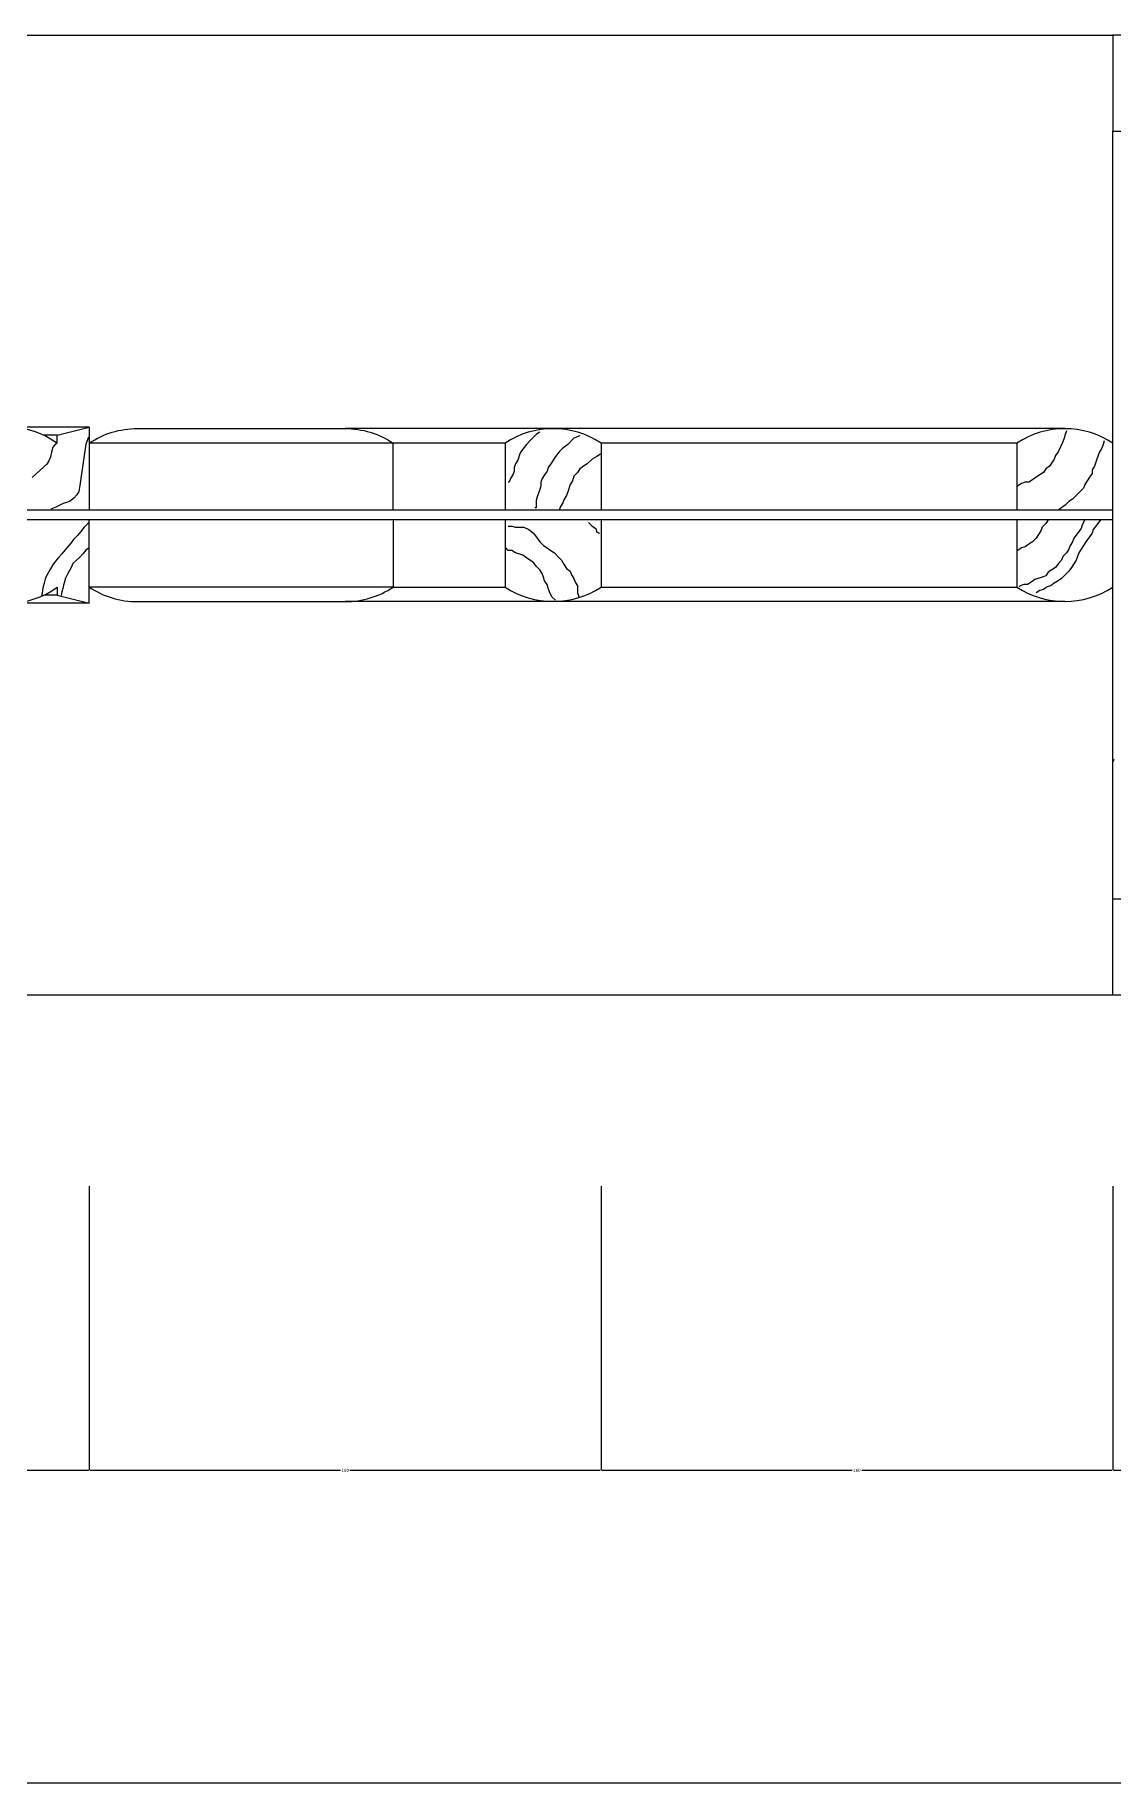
# Model space of a CAD drawing. Header units: metres. Extents: x 88 to 3581, y 92 to 4705.
# Drawn here: x 2143 to 2480, y 1660 to 2207 of the extents above; entities that cross this region are included whole.
import ezdxf

# ---------------------------------------------------------------- set-up
doc = ezdxf.new("R2010")
doc.units = ezdxf.units.M
for name, color, linetype in [('3', 3, 'Continuous'), ('4', 4, 'Continuous'), ('7', 7, 'Continuous'), ('DIM', 3, 'Continuous')]:
    doc.layers.add(name, color=color, linetype=linetype)
doc.dimstyles.get("Standard").update_dxf_attribs({"dimtxt": 2.5, "dimasz": 2.5, "dimexe": 1.25, "dimexo": 0.625, "dimtad": 1, "dimcen": 2.5, "dimazin": 3, "dimtfac": 1, "dimtmove": 0, "dimatfit": 3})

# ---------------------------------------------------------------- blocks, each defined once
blk = doc.blocks.new('*D5')
for p, q in [((349.48, 1726.39), (349.48, 1660.48)), ((2609.48, 1726.39), (2609.48, 1660.48)), ((349.73, 1660.48), (1477.48, 1660.48)), ((1481.48, 1660.48), (2609.23, 1660.48))]:
    blk.add_line(p, q)
at = {"layer": 'Defpoints'}
for p in [(349.48, 1726.39), (2609.48, 1726.39), (349.48, 1660.48)]:
    blk.add_point(p, dxfattribs=at)
at = {"layer": 'DIM', "insert": (1479.48, 1660.48), "char_height": 1, "attachment_point": 5}
blk.add_mtext('2260', dxfattribs=at)
blk = doc.blocks.new('*D6')
for p, q in [((799.48, 1846.92), (799.48, 1758.14)), ((2159.48, 1846.92), (2159.48, 1758.14)), ((799.73, 1758.14), (1477.48, 1758.14)), ((1481.48, 1758.14), (2159.23, 1758.14))]:
    blk.add_line(p, q)
at = {"layer": 'Defpoints'}
for p in [(799.48, 1846.92), (2159.48, 1846.92), (799.48, 1758.14)]:
    blk.add_point(p, dxfattribs=at)
at = {"layer": 'DIM', "insert": (1479.48, 1758.14), "char_height": 1, "attachment_point": 5}
blk.add_mtext('1360', dxfattribs=at)
blk = doc.blocks.new('*D13')
for p, q in [((2159.48, 1846.92), (2159.48, 1758.14)), ((2319.48, 1846.92), (2319.48, 1758.14)), ((2159.73, 1758.14), (2237.98, 1758.14)), ((2240.98, 1758.14), (2319.23, 1758.14))]:
    blk.add_line(p, q)
at = {"layer": 'Defpoints'}
for p in [(2159.48, 1846.92), (2319.48, 1846.92), (2159.48, 1758.14)]:
    blk.add_point(p, dxfattribs=at)
at = {"layer": 'DIM', "insert": (2239.48, 1758.14), "char_height": 1, "attachment_point": 5}
blk.add_mtext('160', dxfattribs=at)
blk = doc.blocks.new('*D18')
for p, q in [((2479.48, 1846.92), (2479.48, 1758.14)), ((2609.48, 1846.92), (2609.48, 1758.14)), ((2479.73, 1758.14), (2542.98, 1758.14)), ((2545.98, 1758.14), (2609.23, 1758.14))]:
    blk.add_line(p, q)
at = {"layer": 'Defpoints'}
for p in [(2479.48, 1846.92), (2609.48, 1846.92), (2479.48, 1758.14)]:
    blk.add_point(p, dxfattribs=at)
at = {"layer": 'DIM', "insert": (2544.48, 1758.14), "char_height": 1, "attachment_point": 5}
blk.add_mtext('130', dxfattribs=at)
blk = doc.blocks.new('*D19')
for p, q in [((2319.48, 1846.92), (2319.48, 1758.14)), ((2479.48, 1846.92), (2479.48, 1758.14)), ((2319.73, 1758.14), (2397.98, 1758.14)), ((2400.98, 1758.14), (2479.23, 1758.14))]:
    blk.add_line(p, q)
at = {"layer": 'Defpoints'}
for p in [(2319.48, 1846.92), (2479.48, 1846.92), (2319.48, 1758.14)]:
    blk.add_point(p, dxfattribs=at)
at = {"layer": 'DIM', "insert": (2399.48, 1758.14), "char_height": 1, "attachment_point": 5}
blk.add_mtext('160', dxfattribs=at)

msp = doc.modelspace()

# ---------------------------------------------------------------- linework, layer by layer
at = {"layer": '3'}
for p, q in [((2159.48, 2084.1), (799.48, 2084.1)), ((2464.48, 2083.62), (2239.48, 2083.62)), ((2254.48, 2079.1), (2159.48, 2079.1)), ((2254.48, 2034.1), (2159.48, 2034.1)), ((2159.48, 2029.1), (799.48, 2029.1)), ((2464.48, 2029.58), (2239.48, 2029.58))]:
    msp.add_line(p, q, dxfattribs=at)
at = {"layer": '4'}
for p, q in [((479.48, 2206.6), (2479.48, 2206.6)), ((2289.48, 2079.1), (2289.48, 2058.1)), ((2319.48, 2079.1), (2319.48, 2058.1)), ((2449.48, 2079.1), (2449.48, 2058.1)), ((2289.48, 2055.1), (2289.48, 2034.1)), ((2319.48, 2055.1), (2319.48, 2034.1)), ((2449.48, 2055.1), (2449.48, 2034.1)), ((2479.48, 1906.6), (479.48, 1906.6))]:
    msp.add_line(p, q, dxfattribs=at)
for points in [[(2609.48, 2176.6), (2609.48, 2206.6), (2599.48, 2206.6), (2599.48, 2198.6), (2569.48, 2198.6), (2569.48, 2206.6), (2549.48, 2206.6), (2549.48, 2198.6), (2489.48, 2198.6), (2489.48, 2206.6), (2479.48, 2206.6), (2479.48, 2176.6)], [(2503.48, 1936.6), (2479.48, 1936.6), (2479.48, 2176.6), (2503.48, 2176.6)], [(2609.48, 1936.6), (2609.48, 1906.6), (2599.48, 1906.6), (2599.48, 1914.6), (2569.48, 1914.6), (2569.48, 1906.6), (2549.48, 1906.6), (2549.48, 1914.6), (2489.48, 1914.6), (2489.48, 1906.6), (2479.48, 1906.6), (2479.48, 1936.6)]]:
    msp.add_lwpolyline(points, dxfattribs=at)
for points in [[(2119.48, 2058.1), (2119.48, 2079.1, -0.33), (2149.48, 2079.1), (2149.48, 2081.6), (2159.48, 2084.1), (2159.48, 2079.1), (2159.48, 2058.1)], [(2159.48, 2079.1, -0.15), (2174.48, 2083.62), (2239.48, 2083.62, -0.15), (2254.48, 2079.1, -0.15)], [(2479.48, 2079.1, 0.3), (2449.48, 2079.1), (2319.48, 2079.1, 0.3), (2289.48, 2079.1), (2254.48, 2079.1)], [(2119.48, 2055.1), (2119.48, 2034.1, 0.33), (2149.48, 2034.1), (2149.48, 2031.6), (2159.48, 2029.1), (2159.48, 2034.1), (2159.48, 2055.1)], [(2159.48, 2034.1, 0.15), (2174.48, 2029.58), (2239.48, 2029.58, 0.15), (2254.48, 2034.1, 0.15)], [(2254.48, 2034.1), (2289.48, 2034.1, 0.3), (2319.48, 2034.1), (2449.48, 2034.1, 0.3), (2479.48, 2034.1, 0.3)]]:
    msp.add_lwpolyline(points, format="xyb", dxfattribs=at)
at = {"layer": '7'}
for p, q in [((2254.48, 2058.1), (2254.48, 2079.1)), ((2479.48, 2058.1), (479.48, 2058.1)), ((2479.48, 2055.1), (479.48, 2055.1)), ((2254.48, 2055.1), (2254.48, 2034.1))]:
    msp.add_line(p, q, dxfattribs=at)
at = {"layer": 'DIM'}
for p, q in [((2149.48, 2081.6), (2145.37, 2081.6)), ((2148.1, 2077.83), (2147.64, 2076.29)), ((2149.48, 2079.36), (2148.1, 2077.83)), ((2158.37, 2078.75), (2157.76, 2074.45)), ((2159.29, 2080.9), (2158.37, 2078.75)), ((2296.13, 2078.69), (2294.99, 2077.17)), ((2297.65, 2080.21), (2296.13, 2078.69)), ((2299.18, 2081.73), (2297.65, 2080.21)), ((2300.32, 2082.5), (2299.18, 2081.73)), ((2309.06, 2078.69), (2307.54, 2077.55)), ((2310.97, 2080.59), (2309.06, 2078.69)), ((2312.87, 2081.35), (2310.97, 2080.59)), ((2463.11, 2077.93), (2462.35, 2076.41)), ((2463.87, 2079.45), (2463.11, 2077.93)), ((2464.25, 2080.59), (2463.87, 2079.45)), ((2464.63, 2081.73), (2464.25, 2080.59)), ((2465.01, 2082.88), (2464.63, 2081.73)), ((2476.42, 2078.69), (2476.04, 2077.55)), ((2476.8, 2079.83), (2476.42, 2078.69)), ((2146.26, 2072.46), (2145.19, 2071.54)), ((2146.87, 2073.53), (2146.26, 2072.46)), ((2147.33, 2074.76), (2146.87, 2073.53)), ((2147.64, 2076.29), (2147.33, 2074.76)), ((2157.76, 2074.45), (2156.53, 2065.86)), ((2292.71, 2072.6), (2292.33, 2071.46)), ((2293.47, 2073.74), (2292.71, 2072.6)), ((2294.23, 2076.03), (2293.47, 2073.74)), ((2294.99, 2077.17), (2294.23, 2076.03)), ((2303.74, 2072.6), (2302.98, 2071.46)), ((2304.5, 2073.74), (2303.74, 2072.6)), ((2305.26, 2074.88), (2304.5, 2073.74)), ((2306.4, 2076.41), (2305.26, 2074.88)), ((2307.54, 2077.55), (2306.4, 2076.41)), ((2315.15, 2072.6), (2314.01, 2071.84)), ((2316.67, 2074.12), (2315.15, 2072.6)), ((2318.19, 2074.88), (2316.67, 2074.12)), ((2319.33, 2075.64), (2318.19, 2074.88)), ((2461.2, 2074.12), (2459.68, 2071.84)), ((2461.58, 2075.26), (2461.2, 2074.12)), ((2462.35, 2076.41), (2461.58, 2075.26)), ((2474.52, 2074.12), (2473.76, 2071.84)), ((2474.9, 2075.26), (2474.52, 2074.12)), ((2475.28, 2076.41), (2474.9, 2075.26)), ((2476.04, 2077.55), (2475.28, 2076.41)), ((2142.89, 2069.54), (2141.66, 2068.32)), ((2144.11, 2070.62), (2142.89, 2069.54)), ((2145.19, 2071.54), (2144.11, 2070.62)), ((2290.81, 2066.89), (2290.43, 2066.89)), ((2291.19, 2068.03), (2290.81, 2066.89)), ((2291.95, 2069.17), (2291.19, 2068.03)), ((2292.33, 2070.32), (2291.95, 2069.17)), ((2292.33, 2071.46), (2292.33, 2070.32)), ((2301.08, 2068.03), (2300.7, 2066.89)), ((2300.7, 2066.89), (2300.7, 2065.75)), ((2301.84, 2069.17), (2301.08, 2068.03)), ((2302.6, 2070.32), (2301.84, 2069.17)), ((2302.98, 2071.46), (2302.6, 2070.32)), ((2310.59, 2067.27), (2309.83, 2066.13)), ((2310.97, 2068.79), (2310.59, 2067.27)), ((2312.11, 2069.94), (2310.97, 2068.79)), ((2312.87, 2071.08), (2312.11, 2069.94)), ((2314.01, 2071.84), (2312.87, 2071.08)), ((2452.08, 2066.89), (2450.93, 2066.51)), ((2453.22, 2066.89), (2452.08, 2066.89)), ((2454.36, 2067.65), (2453.22, 2066.89)), ((2455.5, 2068.41), (2454.36, 2067.65)), ((2457.78, 2069.94), (2455.5, 2068.41)), ((2458.54, 2071.08), (2457.78, 2069.94)), ((2459.68, 2071.84), (2458.54, 2071.08)), ((2471.47, 2067.27), (2470.71, 2066.13)), ((2472.23, 2068.41), (2471.47, 2067.27)), ((2472.99, 2069.55), (2472.23, 2068.41)), ((2473.76, 2071.84), (2472.99, 2070.7)), ((2472.99, 2070.7), (2472.99, 2069.55)), ((2154.69, 2061.87), (2153.46, 2060.95)), ((2155.61, 2062.95), (2154.69, 2061.87)), ((2156.22, 2064.02), (2155.61, 2062.95)), ((2156.53, 2065.86), (2156.22, 2064.02)), ((2299.56, 2062.32), (2299.18, 2061.18)), ((2299.94, 2063.47), (2299.56, 2062.32)), ((2300.32, 2064.61), (2299.94, 2063.47)), ((2300.7, 2065.75), (2300.32, 2064.61)), ((2307.92, 2061.56), (2307.54, 2060.42)), ((2308.68, 2062.7), (2307.92, 2061.56)), ((2309.06, 2063.85), (2308.68, 2062.7)), ((2309.83, 2066.13), (2309.06, 2063.85)), ((2449.79, 2065.75), (2449.41, 2065.37)), ((2450.93, 2066.51), (2449.79, 2065.75)), ((2466.91, 2061.56), (2465.77, 2060.8)), ((2468.05, 2062.7), (2466.91, 2061.56)), ((2469.19, 2063.85), (2468.05, 2062.7)), ((2470.33, 2064.99), (2469.19, 2063.85)), ((2470.71, 2066.13), (2470.33, 2064.99)), ((2147.95, 2058.65), (2147.49, 2058.5)), ((2149.02, 2059.11), (2147.95, 2058.65)), ((2150.25, 2059.72), (2149.02, 2059.11)), ((2151.32, 2060.18), (2150.25, 2059.72)), ((2152.39, 2060.49), (2151.32, 2060.18)), ((2153.46, 2060.95), (2152.39, 2060.49)), ((2299.18, 2058.9), (2298.8, 2058.9)), ((2299.18, 2061.18), (2299.18, 2058.9)), ((2306.78, 2059.28), (2306.4, 2058.14)), ((2307.54, 2060.42), (2306.78, 2059.28)), ((2464.63, 2059.66), (2462.35, 2058.14)), ((2465.77, 2060.8), (2464.63, 2059.66)), ((2156.84, 2051.44), (2155.76, 2050.21)), ((2157.91, 2052.82), (2156.84, 2051.44)), ((2159.29, 2054.2), (2157.91, 2052.82)), ((2290.43, 2053.19), (2291.57, 2053.19)), ((2291.57, 2053.19), (2292.71, 2052.81)), ((2292.71, 2052.81), (2295.37, 2052.81)), ((2295.37, 2052.81), (2296.89, 2052.05)), ((2296.89, 2052.05), (2298.41, 2050.91)), ((2298.41, 2050.91), (2299.56, 2049.38)), ((2315.53, 2054.33), (2316.67, 2053.19)), ((2316.67, 2053.19), (2317.81, 2052.43)), ((2317.81, 2052.43), (2318.19, 2051.29)), ((2318.19, 2051.29), (2318.95, 2050.91)), ((2456.26, 2050.52), (2455.5, 2049.38)), ((2457.02, 2051.67), (2456.26, 2050.52)), ((2457.4, 2052.81), (2457.02, 2051.67)), ((2458.54, 2053.95), (2457.4, 2052.81)), ((2459.3, 2055.09), (2458.54, 2053.95)), ((2469.57, 2052.43), (2467.29, 2049.38)), ((2469.95, 2053.57), (2469.57, 2052.43)), ((2470.71, 2055.09), (2469.95, 2053.57)), ((2472.99, 2050.91), (2472.23, 2049.76)), ((2473.38, 2052.05), (2472.99, 2050.91)), ((2474.52, 2053.57), (2473.38, 2052.05)), ((2475.66, 2055.09), (2474.52, 2053.57)), ((2151.93, 2045.76), (2150.86, 2044.54)), ((2153.77, 2047.91), (2151.93, 2045.76)), ((2154.54, 2048.98), (2153.77, 2047.91)), ((2155.76, 2050.21), (2154.54, 2048.98)), ((2158.37, 2045.61), (2157.45, 2044.54)), ((2159.44, 2046.38), (2158.37, 2045.61)), ((2290.43, 2045.58), (2289.67, 2046.34)), ((2291.57, 2045.58), (2290.43, 2045.58)), ((2292.71, 2044.82), (2291.57, 2045.58)), ((2299.56, 2049.38), (2300.32, 2048.24)), ((2300.32, 2048.24), (2301.46, 2047.1)), ((2301.46, 2047.1), (2302.6, 2046.34)), ((2302.6, 2046.34), (2303.74, 2045.58)), ((2303.74, 2045.58), (2304.88, 2044.82)), ((2450.93, 2046.34), (2449.79, 2045.58)), ((2452.08, 2046.72), (2450.93, 2046.34)), ((2453.22, 2047.48), (2452.08, 2046.72)), ((2454.36, 2048.24), (2453.22, 2047.48)), ((2455.5, 2049.38), (2454.36, 2048.24)), ((2465.77, 2045.96), (2465.01, 2044.82)), ((2466.15, 2047.1), (2465.77, 2045.96)), ((2466.91, 2048.24), (2466.15, 2047.1)), ((2467.29, 2049.38), (2466.91, 2048.24)), ((2469.57, 2045.96), (2468.81, 2044.82)), ((2471.09, 2048.24), (2469.57, 2045.96)), ((2472.23, 2049.76), (2471.09, 2048.24)), ((2147.33, 2039.78), (2146.11, 2037.63)), ((2148.1, 2041.01), (2147.33, 2039.78)), ((2148.87, 2042.23), (2148.1, 2041.01)), ((2149.94, 2043.46), (2148.87, 2042.23)), ((2150.86, 2044.54), (2149.94, 2043.46)), ((2153.92, 2040.39), (2153.31, 2039.32)), ((2154.38, 2041.47), (2153.92, 2040.39)), ((2155.46, 2042.54), (2154.38, 2041.47)), ((2156.53, 2043.46), (2155.46, 2042.54)), ((2157.45, 2044.54), (2156.53, 2043.46)), ((2294.99, 2044.05), (2292.71, 2044.82)), ((2296.13, 2043.29), (2294.99, 2044.05)), ((2297.27, 2042.53), (2296.13, 2043.29)), ((2298.41, 2041.77), (2297.27, 2042.53)), ((2299.18, 2040.63), (2298.41, 2041.77)), ((2300.32, 2039.49), (2299.18, 2040.63)), ((2301.08, 2038.35), (2300.32, 2039.49)), ((2304.88, 2044.82), (2306.02, 2043.67)), ((2306.02, 2043.67), (2307.16, 2042.53)), ((2307.16, 2042.53), (2307.92, 2041.01)), ((2307.92, 2041.01), (2308.68, 2039.87)), ((2308.68, 2039.87), (2309.83, 2039.11)), ((2460.44, 2039.49), (2459.3, 2038.73)), ((2461.58, 2040.25), (2460.44, 2039.49)), ((2462.35, 2041.39), (2461.58, 2040.25)), ((2463.49, 2042.53), (2462.35, 2041.39)), ((2463.87, 2043.67), (2463.49, 2042.53)), ((2465.01, 2044.82), (2463.87, 2043.67)), ((2466.53, 2040.25), (2465.77, 2039.11)), ((2467.29, 2041.39), (2466.53, 2040.25)), ((2468.05, 2042.53), (2467.29, 2041.39)), ((2468.43, 2043.67), (2468.05, 2042.53)), ((2468.81, 2044.82), (2468.43, 2043.67)), ((2145.03, 2034.26), (2144.88, 2033.18)), ((2145.34, 2035.33), (2145.03, 2034.26)), ((2145.65, 2036.56), (2145.34, 2035.33)), ((2146.11, 2037.63), (2145.65, 2036.56)), ((2151.47, 2034.72), (2151.17, 2033.64)), ((2151.78, 2035.79), (2151.47, 2034.72)), ((2152.09, 2036.87), (2151.78, 2035.79)), ((2152.7, 2038.09), (2152.09, 2036.87)), ((2153.31, 2039.32), (2152.7, 2038.09)), ((2301.46, 2037.2), (2301.08, 2038.35)), ((2301.84, 2036.06), (2301.46, 2037.2)), ((2302.6, 2034.92), (2301.84, 2036.06)), ((2302.98, 2033.78), (2302.6, 2034.92)), ((2309.83, 2039.11), (2310.21, 2037.96)), ((2310.21, 2037.96), (2310.97, 2036.82)), ((2310.97, 2036.82), (2311.35, 2035.68)), ((2311.35, 2035.68), (2312.11, 2034.54)), ((2312.11, 2034.54), (2312.11, 2032.26)), ((2450.55, 2034.54), (2450.17, 2034.16)), ((2451.7, 2034.92), (2450.55, 2034.54)), ((2452.84, 2034.92), (2451.7, 2034.92)), ((2453.98, 2035.68), (2452.84, 2034.92)), ((2455.12, 2036.44), (2453.98, 2035.68)), ((2457.4, 2037.2), (2455.12, 2036.44)), ((2458.54, 2037.58), (2457.4, 2037.2)), ((2458.92, 2034.16), (2457.78, 2033.4)), ((2459.3, 2038.73), (2458.54, 2037.58)), ((2460.06, 2034.54), (2458.92, 2034.16)), ((2461.2, 2035.3), (2460.06, 2034.54)), ((2462.35, 2036.06), (2461.2, 2035.3)), ((2463.49, 2036.82), (2462.35, 2036.06)), ((2464.63, 2037.96), (2463.49, 2036.82)), ((2465.77, 2039.11), (2464.63, 2037.96)), ((2144.73, 2032.11), (2144.57, 2031.34)), ((2144.88, 2033.18), (2144.73, 2032.11)), ((2149.48, 2031.6), (2145.37, 2031.6)), ((2150.86, 2032.57), (2150.71, 2031.5)), ((2151.17, 2033.64), (2150.86, 2032.57)), ((2303.36, 2032.64), (2302.98, 2033.78)), ((2304.12, 2031.11), (2303.36, 2032.64)), ((2305.26, 2029.97), (2304.12, 2031.11)), ((2312.11, 2032.26), (2312.49, 2031.11)), ((2456.64, 2033.02), (2455.5, 2032.26)), ((2457.78, 2033.4), (2456.64, 2033.02)), ((2479.8, 1980.27), (2479.44, 1979.55))]:
    msp.add_line(p, q, dxfattribs=at)

# ---------------------------------------------------------------- dimensions: what is measured, and where the dimension line sits
for base, p1, p2, picture, middle in [((799.48, 1758.14), (799.48, 1846.92), (2159.48, 1846.92), '*D6', (1479.48, 1758.14)), ((2159.48, 1758.14), (2159.48, 1846.92), (2319.48, 1846.92), '*D13', (2239.48, 1758.14)), ((2319.48, 1758.14), (2319.48, 1846.92), (2479.48, 1846.92), '*D19', (2399.48, 1758.14)), ((2479.48, 1758.14), (2479.48, 1846.92), (2609.48, 1846.92), '*D18', (2544.48, 1758.14)), ((349.48, 1660.48), (349.48, 1726.39), (2609.48, 1726.39), '*D5', (1479.48, 1660.48))]:
    dim = msp.add_linear_dim(base=base, p1=p1, p2=p2, dimstyle='Standard', dxfattribs=at)
    dim.commit()
    dim.dimension.update_dxf_attribs({"geometry": picture, "text_midpoint": middle})

doc.saveas('drawing.dxf')
